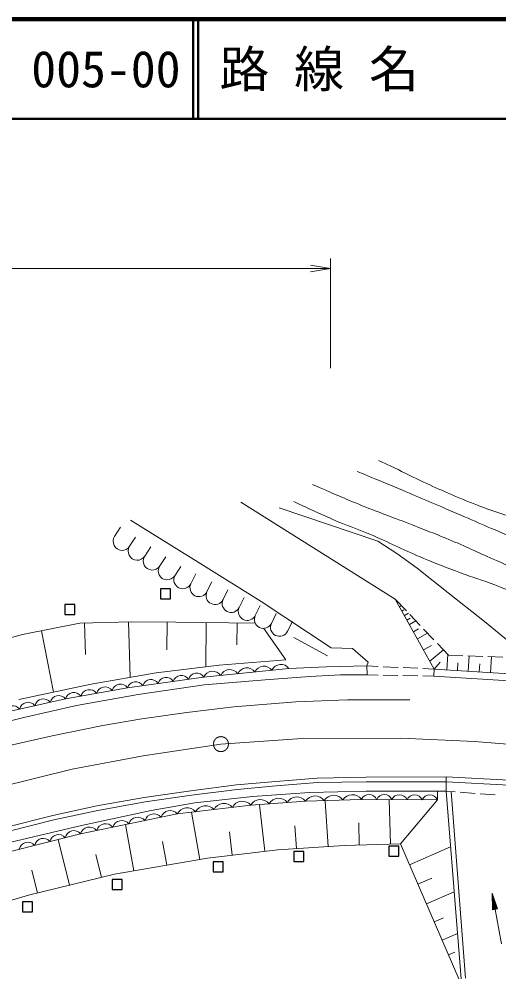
# Model space of a CAD drawing. Units: millimetres, scale not verified. Extents: x 40000 to 680000, y 20000 to 380000.
# Drawn here: x 160310 to 208384, y 283778 to 380000 of the extents above; entities that cross this region are included whole.
import ezdxf
from ezdxf.enums import TextEntityAlignment as Align

# ---------------------------------------------------------------- set-up
doc = ezdxf.new("R2010")
doc.units = ezdxf.units.MM
doc.header["$LTSCALE"] = 1000
doc.linetypes.add('CHAIN', pattern=[18.5, 12, -1.5, 3.5, -1.5])
for name, color, linetype, lineweight in [('M-BMK', 2, 'CHAIN', 13), ('M-BMK-ROW', 30, 'Continuous', 25), ('M-STR-HTXT', 7, 'Continuous', 13), ('M-TTL', 2, 'Continuous', 140), ('M-TTL-LINE', 7, 'Continuous', 50), ('M-WORK', 1, 'Continuous', 13)]:
    doc.layers.add(name, color=color, linetype=linetype, lineweight=lineweight)
doc.layers.add('M-TTL-TXT', color=7, linetype='Continuous')
doc.styles.add('ＭＳ ゴシック', font='')
doc.styles.get('ＭＳ ゴシック').set_extended_font_data('MS Gothic')

# ---------------------------------------------------------------- blocks, each defined once
blk = doc.blocks.new('open_arrow')
at = {"color": 0, "linetype": 'Continuous', "lineweight": -2}
blk.add_lwpolyline([(7.5, 1.25), (0, 0), (7.5, -1.25)], dxfattribs=at)

msp = doc.modelspace()

# ---------------------------------------------------------------- linework, layer by layer
at = {"layer": 'M-BMK'}
for p, q in [((172740, 306151), (180532, 307310)), ((180532, 307310), (188684, 307869)), ((188684, 307869), (198555, 307909)), ((198555, 307909), (205948, 307589)), ((205948, 307589), (215219, 306830)), ((165627, 304792), (172740, 306151)), ((155557, 302315), (165627, 304792))]:
    msp.add_line(p, q, dxfattribs=at)
msp.add_circle((180532, 307310), 750, dxfattribs=at)
at = {"layer": 'M-BMK-ROW'}
for p, q in [((175465, 322877), (174465, 322877)), ((174465, 322877), (174465, 321877)), ((175465, 321877), (175465, 322877)), ((174465, 321877), (175465, 321877)), ((165875, 321305), (164875, 321305)), ((164875, 321305), (164875, 320305)), ((165875, 320305), (165875, 321305)), ((164875, 320305), (165875, 320305)), ((188838, 296545), (187838, 296545)), ((187838, 296545), (187838, 295545)), ((188838, 295545), (188838, 296545)), ((198376, 297078), (197376, 297078)), ((197376, 297078), (197376, 296078)), ((198376, 296078), (198376, 297078)), ((180766, 295506), (179766, 295506)), ((179766, 295506), (179766, 294506)), ((180766, 294506), (180766, 295506)), ((187838, 295545), (188838, 295545)), ((197376, 296078), (198376, 296078)), ((179766, 294506), (180766, 294506)), ((170643, 293721), (169643, 293721)), ((169643, 293721), (169643, 292721)), ((170643, 292721), (170643, 293721)), ((169643, 292721), (170643, 292721)), ((161638, 291483), (160638, 291483)), ((160638, 291483), (160638, 290483)), ((161638, 290483), (161638, 291483)), ((160638, 290483), (161638, 290483))]:
    msp.add_line(p, q, dxfattribs=at)
at = {"layer": 'M-STR-HTXT'}
for p, q in [((191500, 345000), (191500, 356000)), ((82500, 355000), (191500, 355000))]:
    msp.add_line(p, q, dxfattribs=at)
at = {"layer": 'M-TTL'}
msp.add_line((680000, 380000), (40000, 380000), dxfattribs=at)
at = {"layer": 'M-TTL-LINE'}
for p, q in [((177750, 380000), (177750, 370000)), ((178250, 380000), (178250, 370000)), ((40000, 370000), (680000, 370000))]:
    msp.add_line(p, q, dxfattribs=at)
at = {"layer": 'M-WORK'}
for p, q in [((198000, 321850), (182535, 331561)), ((186381, 331001), (196265, 327671)), ((171460, 329765), (178520, 325395)), ((169875, 328130), (170476, 329050)), ((171381, 327145), (171983, 328066)), ((196265, 327671), (198156, 326419)), ((172888, 326160), (173490, 327081)), ((198156, 326419), (200208, 324954)), ((174395, 325175), (174997, 326096)), ((178520, 325395), (184567, 321612)), ((175902, 324191), (176504, 325112)), ((177517, 323396), (178003, 324383)), ((200208, 324954), (203298, 322476)), ((179132, 322601), (179618, 323588)), ((180747, 321806), (181232, 322793)), ((203298, 322476), (206948, 319599)), ((182362, 321011), (182847, 321998)), ((184567, 321612), (191574, 316977)), ((201918, 314833), (198000, 321850)), ((198000, 321850), (199127, 320664)), ((198184, 321521), (198282, 321576)), ((183976, 320216), (184462, 321203)), ((198427, 321084), (198623, 321194)), ((198671, 320648), (198881, 320765)), ((198915, 320211), (199334, 320446)), ((171574, 319583), (166379, 319423)), ((171252, 319573), (171423, 314010)), ((175997, 319530), (171574, 319583)), ((175148, 319540), (175115, 316757)), ((183961, 319454), (175997, 319530)), ((179044, 319501), (179002, 315075)), ((182143, 319472), (182122, 317258)), ((185591, 319421), (186077, 320408)), ((187206, 318626), (187692, 319613)), ((199170, 319753), (199498, 319936)), ((199426, 319295), (200081, 319660)), ((199472, 320301), (200505, 319214)), ((206948, 319599), (209372, 317627)), ((166379, 319423), (160652, 318304)), ((162544, 318674), (163747, 312517)), ((166863, 319438), (166959, 316303)), ((187053, 315773), (184819, 318919)), ((199825, 318581), (200335, 318866)), ((200849, 318852), (201883, 317764)), ((160652, 318304), (155350, 316866)), ((187844, 317989), (191227, 316151)), ((200224, 317867), (201244, 318436)), ((191574, 316977), (193705, 316897)), ((193705, 316897), (195277, 315538)), ((200845, 316753), (201641, 317197)), ((201467, 315640), (202842, 316754)), ((202227, 317402), (203355, 316216)), ((180366, 315241), (187053, 315773)), ((203170, 314754), (203267, 316308)), ((203355, 316216), (204782, 316169)), ((205282, 316153), (206781, 316104)), ((205309, 314621), (205404, 316149)), ((207281, 316088), (208780, 316039)), ((207541, 314481), (207641, 316076)), ((174025, 314468), (180366, 315241)), ((191117, 315062), (187352, 314884)), ((195149, 315151), (191117, 315062)), ((195277, 315538), (195149, 315151)), ((195184, 314245), (195149, 315151)), ((196286, 315097), (195149, 315151)), ((198283, 315003), (196785, 315074)), ((200281, 314910), (198783, 314980)), ((201918, 314833), (200781, 314886)), ((201918, 314833), (201874, 314134)), ((201918, 314833), (202498, 315530)), ((201918, 314833), (210869, 314273)), ((204239, 314688), (204287, 315452)), ((206425, 314551), (206475, 315348)), ((167525, 313323), (174025, 314468)), ((178845, 313246), (184959, 313765)), ((184959, 313765), (189434, 314085)), ((189434, 314085), (192520, 314245)), ((192520, 314245), (195184, 314245)), ((195184, 314245), (196279, 314227)), ((196779, 314219), (198279, 314194)), ((198779, 314185), (200279, 314161)), ((200779, 314152), (201874, 314134)), ((201874, 314134), (210797, 313576)), ((160279, 311777), (167525, 313323)), ((172251, 312287), (178845, 313246)), ((166057, 311168), (172251, 312287)), ((160782, 309989), (166057, 311168)), ((177100, 310495), (181816, 311054)), ((181816, 311054), (188023, 311534)), ((188023, 311534), (193218, 311747)), ((193218, 311747), (199478, 311747)), ((155532, 308693), (160782, 309989)), ((168682, 309189), (172598, 309855)), ((172598, 309855), (177100, 310495)), ((163620, 308150), (168682, 309189)), ((158612, 307005), (163620, 308150)), ((177511, 302629), (182093, 303215)), ((182093, 303215), (186036, 303561)), ((182142, 302767), (186075, 303113)), ((186036, 303561), (190192, 303907)), ((186075, 303113), (190215, 303458)), ((190192, 303907), (195094, 303987)), ((190215, 303458), (195099, 303537)), ((195094, 303987), (203112, 304038)), ((195099, 303537), (203112, 303537)), ((203112, 303537), (203096, 302589)), ((203112, 304038), (203112, 303537)), ((203112, 304038), (209436, 303707)), ((203112, 303537), (209410, 303207)), ((172849, 301963), (177511, 302629)), ((172921, 301518), (177572, 302183)), ((177572, 302183), (182142, 302767)), ((183711, 302054), (189421, 302446)), ((189421, 302446), (195098, 302609)), ((195098, 302609), (202244, 302609)), ((202244, 302609), (202223, 301709)), ((202244, 302609), (203096, 302589)), ((204018, 302522), (203096, 302589)), ((203096, 302589), (204626, 283778)), ((205039, 283843), (203598, 302553)), ((206013, 302375), (204517, 302485)), ((208007, 302228), (206511, 302338)), ((168107, 301110), (172849, 301963)), ((168195, 300669), (172921, 301518)), ((173531, 300651), (177903, 301435)), ((177903, 301435), (183711, 302054)), ((184937, 296563), (184386, 301233)), ((191276, 297049), (190976, 301581)), ((197526, 297285), (197401, 301751)), ((198525, 297312), (202223, 301709)), ((163685, 300151), (168107, 301110)), ((163787, 299713), (168195, 300669)), ((166548, 299151), (173531, 300651)), ((178406, 295749), (177584, 300477)), ((159182, 299032), (163685, 300151)), ((159293, 298596), (163787, 299713)), ((194400, 297197), (194337, 299430)), ((157347, 296997), (166548, 299151)), ((171787, 294600), (170980, 299244)), ((181668, 296177), (181393, 298512)), ((188104, 296839), (187954, 299105)), ((165350, 293162), (164228, 297754)), ((175096, 295174), (174686, 297538)), ((179171, 295882), (186219, 296714)), ((186219, 296714), (192875, 297155)), ((192875, 297155), (198525, 297312)), ((198525, 297312), (204366, 283788)), ((199433, 295210), (203551, 296995)), ((168555, 293945), (167995, 296235)), ((169872, 294267), (179171, 295882)), ((162135, 292377), (161575, 294673)), ((161259, 292163), (169872, 294267)), ((200278, 293254), (201675, 293857)), ((152547, 289569), (161259, 292163)), ((201122, 291299), (203916, 292505)), ((207714, 292353), (207754, 290695)), ((208261, 290787), (207714, 292353)), ((208639, 287275), (207714, 292353)), ((207958, 290732), (207722, 292031)), ((207909, 290723), (207729, 291709)), ((208056, 290750), (207820, 292049)), ((208106, 290759), (207926, 291745)), ((207860, 290714), (207737, 291387)), ((207810, 290705), (207745, 291065)), ((207761, 290697), (207753, 290743)), ((207754, 290695), (208261, 290787)), ((208155, 290768), (208032, 291441)), ((208204, 290777), (208139, 291137)), ((208253, 290786), (208245, 290833)), ((201903, 289492), (202850, 289901)), ((202694, 287660), (204255, 288334)), ((203334, 286178), (203976, 286456))]:
    msp.add_line(p, q, dxfattribs=at)
for points in [[(187352, 314884), (178800, 314027), (171181, 312962), (164947, 311843), (158820, 310484), (152852, 308939), (146565, 307021), (138638, 304259)], [(202223, 301709), (194621, 301774), (189009, 301579), (183527, 301187), (176153, 300306), (166463, 298316), (155695, 295608), (148680, 293552), (140393, 290681), (134585, 288266), (131616, 286961)]]:
    msp.add_lwpolyline(points, dxfattribs=at)
for centre, radius, start, end in [((170628, 327637), 900, 146.83564, 326.83564), ((172135, 326652), 900, 146.83564, 326.83564), ((173642, 325668), 900, 146.83564, 326.83564), ((175148, 324683), 900, 146.83564, 326.83564), ((176709, 323793), 900, 153.79019, 333.79019), ((178324, 322998), 900, 153.79019, 333.79019), ((179939, 322203), 900, 153.79019, 333.79019), ((181554, 321408), 900, 153.79019, 333.79019), ((183169, 320613), 900, 153.79019, 333.79019), ((184784, 319818), 900, 153.79019, 333.79019), ((186399, 319023), 900, 153.79019, 333.79019), ((181414, 313798), 989, 35.34352, 156.10123), ((183125, 313970), 989, 35.34352, 156.10123), ((184835, 314141), 989, 35.34352, 156.10123), ((186545, 314312), 989, 35.34352, 156.10123), ((173514, 312943), 842, 31.92153, 164.00198), ((175038, 313156), 842, 31.92153, 164.00198), ((176562, 313369), 842, 31.92153, 164.00198), ((178086, 313582), 842, 31.92153, 164.00198), ((179704, 313627), 989, 35.34352, 156.10123), ((167351, 311892), 877, 35.62602, 164.725), ((168910, 312171), 877, 35.62602, 164.725), ((170468, 312451), 877, 35.62602, 164.725), ((171990, 312730), 842, 31.92153, 164.00198), ((162728, 310977), 866, 37.48139, 167.52346), ((164260, 311316), 866, 37.48139, 167.52346), ((165793, 311612), 877, 35.62602, 164.725), ((159665, 310297), 866, 37.48139, 167.52346), ((161196, 310637), 866, 37.48139, 167.52346), ((191837, 301051), 1126, 35.77201, 148.22375), ((193707, 301116), 1126, 35.77201, 148.22375), ((195378, 301440), 828, 22.845, 156.17141), ((196899, 301427), 828, 22.845, 156.17141), ((198419, 301414), 828, 22.845, 156.17141), ((199940, 301401), 828, 22.845, 156.17141), ((201460, 301388), 828, 22.845, 156.17141), ((180835, 300249), 1112, 40.19723, 153.42834), ((182678, 300470), 1112, 40.19723, 153.42834), ((184483, 300665), 1089, 36.82516, 151.34607), ((186310, 300795), 1089, 36.82516, 151.34607), ((188137, 300926), 1089, 36.82516, 151.34607), ((189966, 300986), 1126, 35.77201, 148.22375), ((173817, 299388), 930, 39.13281, 164.08002), ((175432, 299719), 930, 39.13281, 164.08002), ((177148, 299809), 1112, 40.19723, 153.42834), ((178991, 300029), 1112, 40.19723, 153.42834), ((168972, 298393), 930, 39.13281, 164.08002), ((170587, 298724), 930, 39.13281, 164.08002), ((172202, 299056), 930, 39.13281, 164.08002), ((165786, 297755), 879, 39.65656, 168.57927), ((167357, 298061), 930, 39.13281, 164.08002), ((161172, 296594), 879, 39.65656, 168.57927), ((162710, 296981), 879, 39.65656, 168.57927), ((164248, 297368), 879, 39.65656, 168.57927)]:
    msp.add_arc(centre, radius, start, end, dxfattribs=at)
for points, knots in [([(196321, 335754), (196709, 335584), (196809, 335536), (197121, 335394), (198321, 334847), (198964, 334478), (200158, 333916), (202105, 332999), (203201, 332494), (205193, 331678), (207189, 330860), (208360, 330537), (210388, 329800), (212699, 328960), (213995, 328495), (216302, 327642), (218929, 326671), (220415, 326164), (223015, 325124), (225074, 324301), (226202, 323777), (228250, 322927), (229346, 322472), (229690, 322329), (231058, 321767)], [0, 0, 0, 0, 1, 1, 1, 2, 2, 2, 3, 3, 3, 4, 4, 4, 5, 5, 5, 6, 6, 6, 7, 7, 7, 8, 8, 8, 8]), ([(194197, 334648), (196212, 333815), (196721, 333603), (198335, 332926), (200462, 332033), (201649, 331523), (203770, 330617), (206033, 329650), (207290, 329083), (209560, 328130), (211413, 327352), (212459, 326937), (214319, 326177), (216080, 325458), (217093, 325121), (218831, 324347), (220047, 323806), (220702, 323447), (221903, 322873), (222896, 322399), (223208, 322251), (224447, 321664)], [0, 0, 0, 0, 1, 1, 1, 2, 2, 2, 3, 3, 3, 4, 4, 4, 5, 5, 5, 6, 6, 6, 7, 7, 7, 7]), ([(189710, 333359), (191931, 332369), (192521, 332108), (194346, 331361), (196296, 330561), (197417, 330185), (199381, 329416), (201059, 328758), (202007, 328406), (203670, 327711), (205436, 326972), (206387, 326471), (208145, 325713), (209439, 325155), (210168, 324851), (211476, 324327), (212726, 323826), (213448, 323602), (214699, 323102), (215734, 322688), (216290, 322394), (217336, 322010), (217915, 321797), (218108, 321726), (218826, 321492)], [0, 0, 0, 0, 1, 1, 1, 2, 2, 2, 3, 3, 3, 4, 4, 4, 5, 5, 5, 6, 6, 6, 7, 7, 7, 8, 8, 8, 8]), ([(187836, 331651), (189637, 330778), (190126, 330544), (191619, 329893), (193224, 329194), (194164, 328900), (195775, 328215), (197781, 327362), (198853, 326766), (200864, 325924), (202289, 325327), (203102, 325028), (204549, 324485), (205878, 323986), (206663, 323815), (207977, 323277), (208905, 322898), (209454, 322734), (210321, 322229), (210738, 321987), (210892, 321898), (211363, 321568)], [0, 0, 0, 0, 1, 1, 1, 2, 2, 2, 3, 3, 3, 4, 4, 4, 5, 5, 5, 6, 6, 6, 7, 7, 7, 7])]:
    msp.add_open_spline(points, degree=3, knots=knots, dxfattribs=at)

# ---------------------------------------------------------------- block references
at = {"layer": 'M-STR-HTXT', "xscale": 267, "yscale": 267, "rotation": 180}
msp.add_blockref('open_arrow', (191500, 355000), dxfattribs=at)

# ---------------------------------------------------------------- texts
at = {"layer": 'M-TTL-TXT', "style": 'ＭＳ ゴシック'}
for s, p in [('路 線 名', (180380, 375000)), ('005-00', (161521, 375000))]:
    msp.add_text(s, height=3666, dxfattribs=at).set_placement(p, align=Align.MIDDLE_LEFT)

doc.saveas('drawing.dxf')
